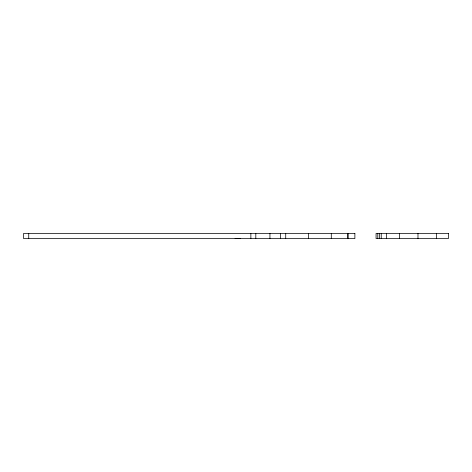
<?xml version="1.0" encoding="UTF-8"?>
<svg xmlns="http://www.w3.org/2000/svg" width="472" height="472" viewBox="0 0 472 472"><rect width="100%" height="100%" fill="white"/><g stroke="black" fill="none" stroke-linecap="round" stroke-linejoin="round"><path stroke-width="0.71" d="M235.068 238.578L240.224 238.578M436.352 233.422L436.352 238.578M417.98 233.422L417.98 238.578M399.601 233.422L399.601 238.578M386.385 233.422L386.385 238.578M381.228 233.422L381.228 238.578M379.512 233.422L379.512 238.578M377.789 233.422L377.789 238.578M348.206 233.422L348.206 238.578M347.581 233.422L347.581 238.578M331.285 233.422L331.285 238.578M308.505 233.422L308.505 238.578M285.725 233.422L285.725 238.578M280.569 233.422L280.569 238.578M269.943 233.422L269.943 238.578M255.812 233.422L255.812 238.578M250.868 233.422L250.868 238.578M28.739 233.422L28.739 238.578M354.879 233.422L23.6 233.422L23.6 238.578L354.879 238.578L354.879 233.422M448.4 233.422L376.072 233.422L376.072 238.578L448.4 238.578L448.4 233.422"/></g></svg>
